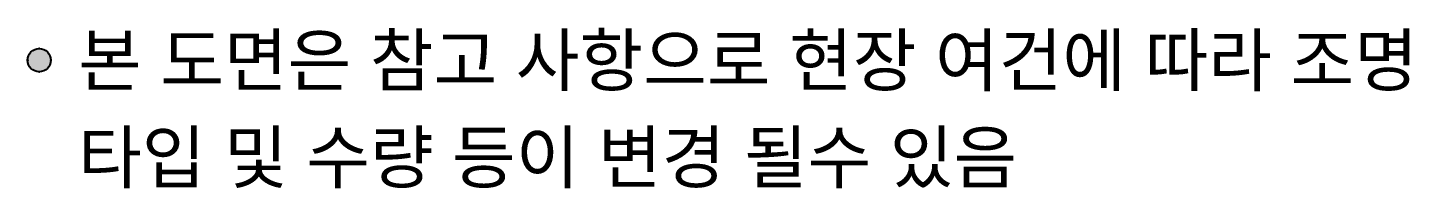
# Model space of a CAD drawing. Header units: millimetres. Extents: x 86947 to 500447, y -530175 to 1059536.
# Drawn here: x 488652 to 498176, y -95035 to -93932 of the extents above; entities that cross this region are included whole.
import ezdxf
from ezdxf.enums import TextEntityAlignment as Align

# ---------------------------------------------------------------- set-up
doc = ezdxf.new("R2010")
doc.units = ezdxf.units.MM
doc.header["$LTSCALE"] = 150
doc.layers.add('-----30 Text', color=2, linetype='Continuous')
doc.styles.add('ELEC', font='')
doc.styles.get('ELEC').set_extended_font_data('Dotum')

# ---------------------------------------------------------------- blocks, each defined once
blk = doc.blocks.new('A$C0b6403cb')
at = {"layer": '-----30 Text'}
h = blk.add_hatch(color=256, dxfattribs=at)
edge = h.paths.add_edge_path()
edge.add_arc((-26637, -5011), 160, 0, 360)
h = blk.add_hatch(color=256, dxfattribs=at)
edge = h.paths.add_edge_path()
edge.add_arc((-26637, -5011), 160, 0, 360)
blk.add_circle((-26637, -5011), 160, dxfattribs=at)
blk.add_circle((-26637, -5011), 160, dxfattribs=at)
for p in [(-26637, -4851), (-26637, -4851), (-26796, -5011), (-26796, -5011), (-26477, -5011), (-26477, -5011), (-26637, -5171), (-26637, -5171)]:
    blk.add_point(p, dxfattribs=at)
at = {"layer": '-----30 Text', "style": 'ELEC'}
for s, p in [('본 도면은 참고 사항으로 현장 여건에 따라 조명', (-26101, -5011)), ('타입 및 수량 등이 변경 될수 있음', (-26101, -6345))]:
    blk.add_text(s, height=700, dxfattribs=at).set_placement(p, align=Align.MIDDLE_LEFT)

msp = doc.modelspace()

# ---------------------------------------------------------------- block references
at = {"xscale": 0.5, "yscale": 0.5, "zscale": 0.5}
msp.add_blockref('A$C0b6403cb', (502050, -91650), dxfattribs=at)

doc.saveas('drawing.dxf')
